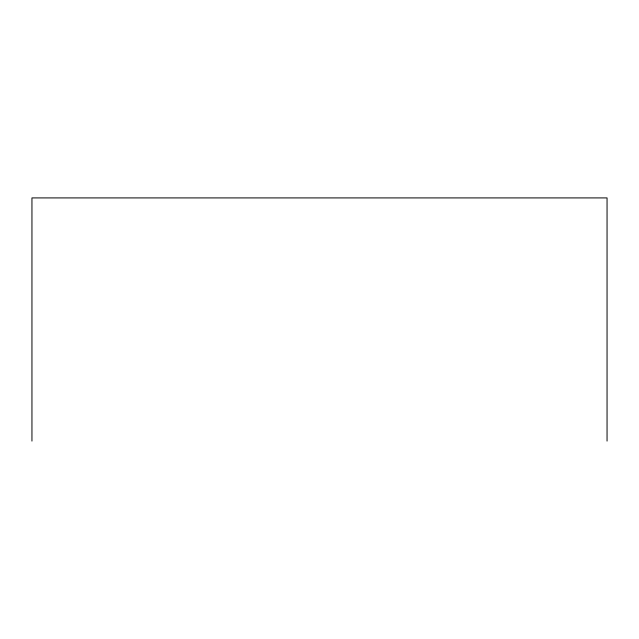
<?xml version="1.0" encoding="UTF-8"?>
<svg xmlns="http://www.w3.org/2000/svg" width="639" height="639" viewBox="0 0 639 639"><rect width="100%" height="100%" fill="white"/><g stroke="black" fill="none" stroke-linecap="round" stroke-linejoin="round"><path stroke-width="0.96" d="M607.05 441.086L607.05 197.914L31.95 197.914L31.95 441.086"/></g></svg>
